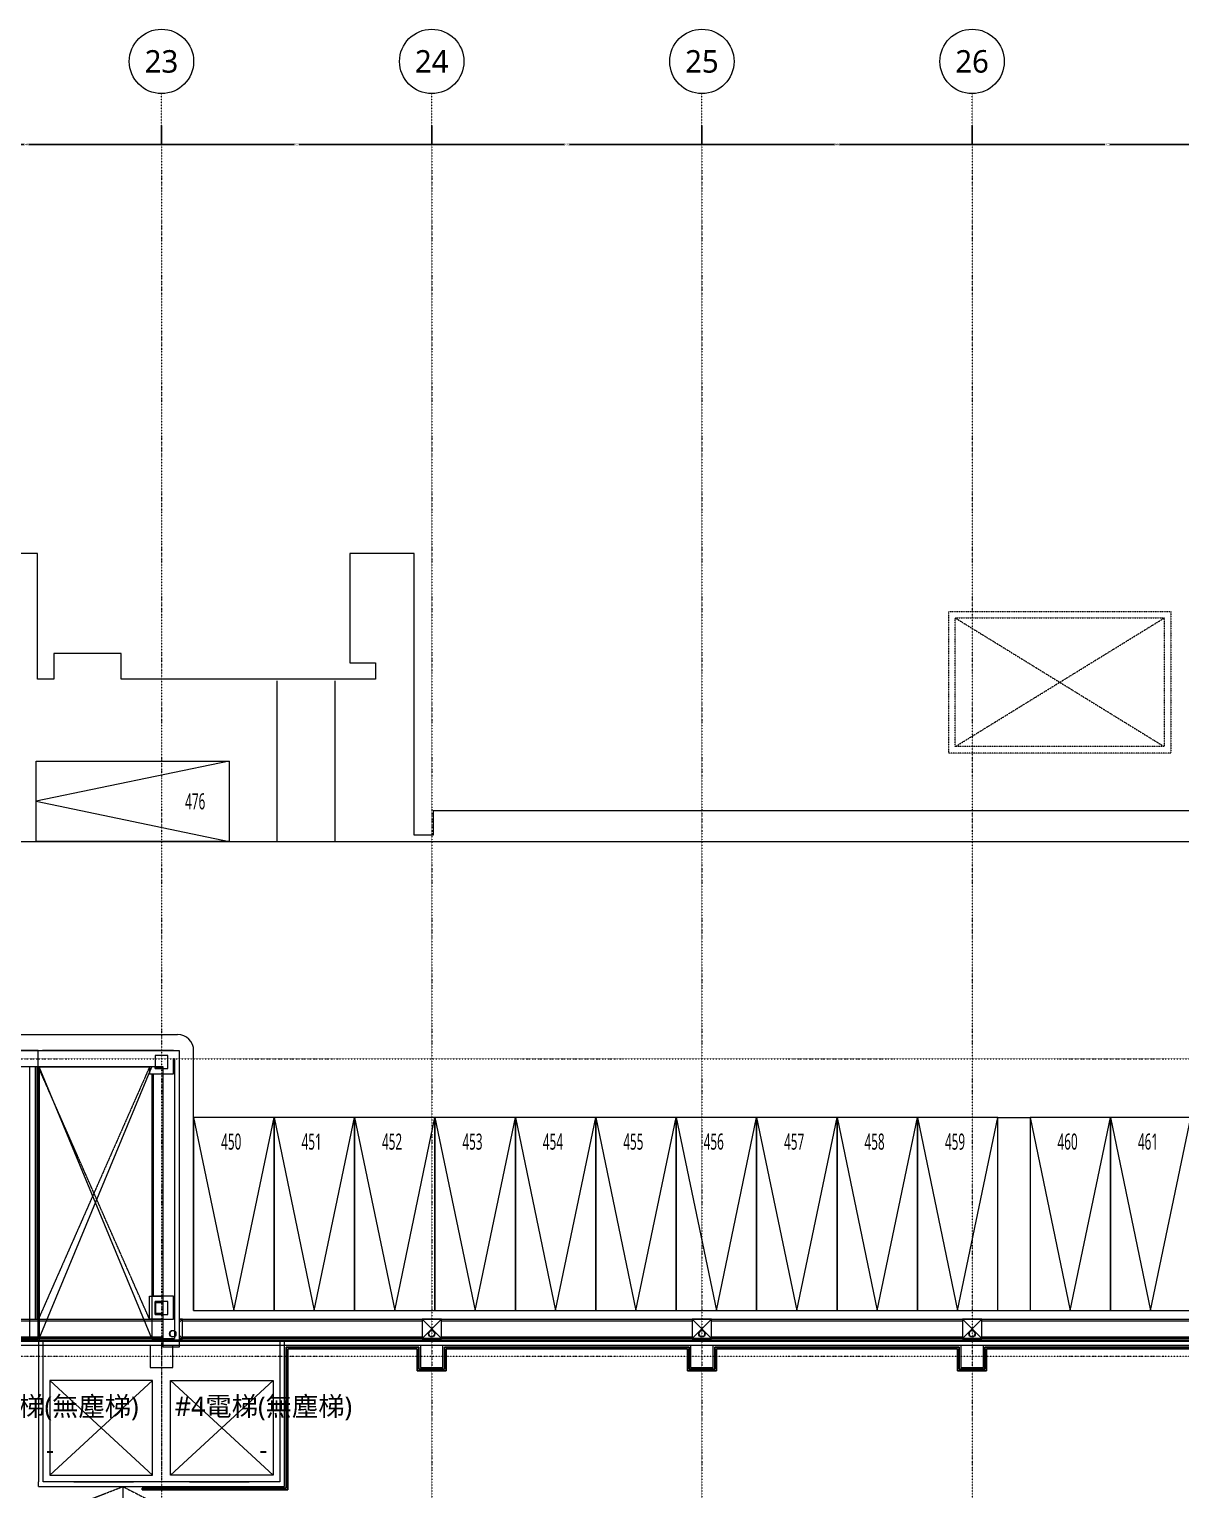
# Model space of a CAD drawing. Extents: x -76427 to 292734, y -42117 to 131250.
# Drawn here: x 189087 to 224887, y 85850 to 131250 of the extents above; entities that cross this region are included whole.
import ezdxf
from ezdxf.enums import TextEntityAlignment as Align

# ---------------------------------------------------------------- set-up
doc = ezdxf.new("R2010")
doc.units = 0
doc.header["$LTSCALE"] = 10
doc.set_wipeout_variables(frame=1)
for name, pattern in [('H12PL1$0$CENTERK0', [0.065, 0.05, -0.005, 0.005, -0.005]), ('H12PL1$0$DOTK1', [0.01, 0.005, -0.005]), ('H12PL1$0$HIDDEN', [0.4, 0.3, -0.1]), ('H12PL1$0$JJP_三點線', [0.9, 0.3, -0.15, 0, -0.15, 0, -0.15, 0, -0.15]), ('H12PL1$0$TAI_虛線', [5.644, 2.822, -2.822]), ('H12PL1$0$Wipeout_Contour', [1, 0, -1])]:
    doc.linetypes.add(name, pattern=pattern)
for name, color, linetype in [('H12PL1$0$A-DIM', 252, 'Continuous'), ('H12PL1$0$A-OBJE-2D', 252, 'Continuous'), ('H12PL1$0$A-OBJE-MEP', 252, 'Continuous'), ('H12PL1$0$A-WALL-EX', 252, 'Continuous'), ('H12PL1$0$A-WALL-IN', 252, 'Continuous'), ('H12PL1$0$A-ZONE', 252, 'Continuous'), ('H12PL1$0$Hattch', 252, 'Continuous'), ('H12PL1$0$L10_14_DRAN', 252, 'Continuous'), ('H12PL1$0$L10_14_HYOKI', 252, 'Continuous'), ('H12PL1$0$L10_14_KABE1', 252, 'Continuous'), ('H12PL1$0$L10_14_PKG', 252, 'Continuous'), ('H12PL1$0$L10_14_PKG-NN', 252, 'Continuous'), ('H12PL1$0$L10_14_SITE', 252, 'Continuous'), ('H12PL1$0$L10_14_STEEL2', 252, 'Continuous'), ('H12PL1$0$L10_14_SUGATA2', 252, 'Continuous'), ('H12PL1$0$L10_14_SUGATA3', 252, 'Continuous'), ('H12PL1$0$L10_14_SUGATAD', 252, 'Continuous'), ('H12PL1$0$S-BEAM-SHOW', 252, 'Continuous'), ('H12PL1$0$S-COL', 252, 'Continuous'), ('H12PL1$0$S-GRID', 252, 'Continuous'), ('H12PL1$0$S-SLAB-SHOW', 252, 'Continuous'), ('XFDP10$0$A-W-P1S (50K)', 2, 'Continuous')]:
    doc.layers.add(name, color=color, linetype=linetype)
doc.styles.add('H12PL1$0$dim-txt', font='isocp.shx', dxfattribs={"width": 0.7, "bigfont": 'chineset.shx'})
doc.styles.add('H12PL1$0$Standard', font='', dxfattribs={"width": 0.8})
doc.styles.get('H12PL1$0$Standard').set_extended_font_data('Microsoft JhengHei')
doc.dimstyles.new('H12PL1$0$ARCH-dim-200MM', dxfattribs={"dimscale": 200, "dimtxt": 0.3, "dimasz": 0.1, "dimexe": 0.1, "dimexo": 0.1, "dimgap": 0.05, "dimtad": 1, "dimdec": 0, "dimlfac": 10, "dimrnd": 0.5, "dimdsep": 46, "dimtxsty": 'H12PL1$0$dim-txt', "dimblk": 'H12PL1$0$_Dot', "dimcen": 2, "dimclrd": 256, "dimclre": 256, "dimclrt": 256, "dimadec": 0, "dimazin": 0, "dimtfac": 1, "dimtix": 1, "dimtmove": 2, "dimatfit": 3, "dimldrblk": 'H12PL1$0$_OBLIQUE', "dimfxl": 1, "dimtvp": 1, "dimtolj": 1, "dimarcsym": 0})

# ---------------------------------------------------------------- blocks, each defined once
blk = doc.blocks.new('*D120')
at = {"layer": 'DEFPOINTS', "color": 0, "linetype": 'Continuous', "transparency": 16777216}
for p in [(184800, 128250), (193200, 128250), (193200, 127670)]:
    blk.add_point(p, dxfattribs=at)
at = {"layer": 'H12PL1$0$A-DIM', "linetype": 'Continuous', "lineweight": -2, "transparency": 16777216}
for p, q in [((184800, 128230), (184800, 127650)), ((193200, 128230), (193200, 127650)), ((184820, 127670), (188921, 127670)), ((193180, 127670), (189079, 127670))]:
    blk.add_line(p, q, dxfattribs=at)
at = {"layer": 'H12PL1$0$A-DIM', "linetype": 'Continuous', "lineweight": 0, "transparency": 16777216, "insert": (189000, 127670), "char_height": 60, "attachment_point": 5, "style": 'H12PL1$0$dim-txt'}
blk.add_mtext('\\A1;84000', dxfattribs=at)
blk = doc.blocks.new('H12PL1$0$_Dot')
blk = doc.blocks.new('H12PL1$0$_OBLIQUE')
at = {"color": 0, "linetype": 'ByBlock', "lineweight": -2}
blk.add_line((-0.5, -0.5), (0.5, 0.5), dxfattribs=at)
blk = doc.blocks.new('*D121')
at = {"layer": 'DEFPOINTS', "color": 0, "linetype": 'Continuous', "transparency": 16777216}
for p in [(193200, 128250), (201600, 128250), (201600, 127670)]:
    blk.add_point(p, dxfattribs=at)
at = {"layer": 'H12PL1$0$A-DIM', "linetype": 'Continuous', "lineweight": -2, "transparency": 16777216}
for p, q in [((193200, 128230), (193200, 127650)), ((201600, 128230), (201600, 127650)), ((193220, 127670), (197321, 127670)), ((201580, 127670), (197479, 127670))]:
    blk.add_line(p, q, dxfattribs=at)
at = {"layer": 'H12PL1$0$A-DIM', "linetype": 'Continuous', "lineweight": 0, "transparency": 16777216, "insert": (197400, 127670), "char_height": 60, "attachment_point": 5, "style": 'H12PL1$0$dim-txt'}
blk.add_mtext('\\A1;84000', dxfattribs=at)
blk = doc.blocks.new('*D122')
at = {"layer": 'DEFPOINTS', "color": 0, "linetype": 'Continuous', "transparency": 16777216}
for p in [(201600, 128250), (210000, 128250), (210000, 127670)]:
    blk.add_point(p, dxfattribs=at)
at = {"layer": 'H12PL1$0$A-DIM', "linetype": 'Continuous', "lineweight": -2, "transparency": 16777216}
for p, q in [((201600, 128230), (201600, 127650)), ((210000, 128230), (210000, 127650)), ((201620, 127670), (205721, 127670)), ((209980, 127670), (205879, 127670))]:
    blk.add_line(p, q, dxfattribs=at)
at = {"layer": 'H12PL1$0$A-DIM', "linetype": 'Continuous', "lineweight": 0, "transparency": 16777216, "insert": (205800, 127670), "char_height": 60, "attachment_point": 5, "style": 'H12PL1$0$dim-txt'}
blk.add_mtext('\\A1;84000', dxfattribs=at)
blk = doc.blocks.new('*D123')
at = {"layer": 'DEFPOINTS', "color": 0, "linetype": 'Continuous', "transparency": 16777216}
for p in [(210000, 128250), (218400, 128250), (218400, 127670)]:
    blk.add_point(p, dxfattribs=at)
at = {"layer": 'H12PL1$0$A-DIM', "linetype": 'Continuous', "lineweight": -2, "transparency": 16777216}
for p, q in [((210000, 128230), (210000, 127650)), ((218400, 128230), (218400, 127650)), ((210020, 127670), (214121, 127670)), ((218380, 127670), (214279, 127670))]:
    blk.add_line(p, q, dxfattribs=at)
at = {"layer": 'H12PL1$0$A-DIM', "linetype": 'Continuous', "lineweight": 0, "transparency": 16777216, "insert": (214200, 127670), "char_height": 60, "attachment_point": 5, "style": 'H12PL1$0$dim-txt'}
blk.add_mtext('\\A1;84000', dxfattribs=at)
blk = doc.blocks.new('*D124')
at = {"layer": 'DEFPOINTS', "color": 0, "linetype": 'Continuous', "transparency": 16777216}
for p in [(218400, 128250), (226800, 128250), (226800, 127670)]:
    blk.add_point(p, dxfattribs=at)
at = {"layer": 'H12PL1$0$A-DIM', "linetype": 'Continuous', "lineweight": -2, "transparency": 16777216}
for p, q in [((218400, 128230), (218400, 127650)), ((226800, 128230), (226800, 127650)), ((218420, 127670), (222521, 127670)), ((226780, 127670), (222679, 127670))]:
    blk.add_line(p, q, dxfattribs=at)
at = {"layer": 'H12PL1$0$A-DIM', "linetype": 'Continuous', "lineweight": 0, "transparency": 16777216, "insert": (222600, 127670), "char_height": 60, "attachment_point": 5, "style": 'H12PL1$0$dim-txt'}
blk.add_mtext('\\A1;84000', dxfattribs=at)
blk = doc.blocks.new('XFDP10')
at = {"layer": 'XFDP10$0$A-W-P1S (50K)'}
for p, q in [((201200, 90280), (197075, 90280)), ((197075, 90280), (197075, 85900, 0)), ((201150, 90230), (197125, 90230)), ((197125, 90230), (197125, 85850, 0)), ((201150, 90230), (201150, 89550)), ((201200, 90280), (201200, 89600)), ((202000, 90280), (202000, 89600)), ((202000, 90280), (209600, 90280)), ((202050, 90230), (202050, 89550)), ((202050, 90230), (209550, 90230)), ((209550, 90230), (209550, 89550)), ((209600, 90280), (209600, 89600)), ((210400, 90280), (218000, 90280)), ((210400, 90280), (210400, 89600)), ((210450, 90230), (217950, 90230)), ((210450, 90230), (210450, 89550)), ((217950, 90230), (217950, 89550)), ((218000, 90280), (218000, 89600)), ((218800, 90280), (226400, 90280)), ((218800, 90280), (218800, 89600)), ((218850, 90230), (226350, 90230)), ((218850, 90230), (218850, 89550)), ((202050, 89550), (201150, 89550)), ((202000, 89600), (201200, 89600)), ((210450, 89550), (209550, 89550)), ((210400, 89600), (209600, 89600)), ((218850, 89550), (217950, 89550)), ((218800, 89600), (218000, 89600)), ((197075, 85900, 0), (192600, 85900, 0)), ((192600, 85900, 0), (192600, 85850, 0)), ((197125, 85850), (192600, 85850, 0))]:
    blk.add_line(p, q, dxfattribs=at)
blk = doc.blocks.new('H12PL1')
at = {"layer": 'H12PL1$0$A-OBJE-2D', "lineweight": 0}
for p, q in [((192925, 86300), (189725, 89250)), ((192925, 89250), (189725, 86300)), ((192925, 89250), (189725, 89250)), ((189725, 89250), (189725, 86300)), ((192925, 86300), (192925, 89250)), ((193475, 86300), (196675, 89250)), ((193475, 89250), (196675, 86300)), ((193475, 86300), (193475, 89250)), ((193475, 89250), (196675, 89250)), ((196675, 89250), (196675, 86300)), ((189725, 86300), (192925, 86300)), ((196675, 86300), (193475, 86300)), ((190475, 86100), (192325, 86100)), ((194075, 86100), (195925, 86100))]:
    blk.add_line(p, q, dxfattribs=at)
at = {"layer": 'H12PL1$0$A-OBJE-2D', "linetype": 'H12PL1$0$HIDDEN', "lineweight": 0}
for p, q in [((18450, 18700), (192000, 85950)), ((192000, 85950), (243150, 59650))]:
    blk.add_line(p, q, dxfattribs=at)
at = {"layer": 'H12PL1$0$A-OBJE-2D', "lineweight": 0}
blk.add_lwpolyline([(192000, 85950), (192000, 55200), (238800, 55200), (238800, 55650), (243150, 55650)], dxfattribs=at)
at = {"layer": 'H12PL1$0$A-OBJE-MEP', "lineweight": 0, "flags": 128}
for points in [[(201695, 90700, 1), (201505, 90700, 1)], [(210095, 90700, 1), (209905, 90700, 1)], [(218495, 90700, 1), (218305, 90700, 1)]]:
    blk.add_lwpolyline(points, format="xyb", close=True, dxfattribs=at)
at = {"layer": 'H12PL1$0$A-OBJE-MEP', "lineweight": 0}
for centre in [(201600, 90700), (210000, 90700), (218400, 90700)]:
    blk.add_circle(centre, 100, dxfattribs=at)
at = {"layer": 'H12PL1$0$A-WALL-IN', "lineweight": 0, "flags": 128}
for points in [[(197025, 90482.5), (196875, 90482.5)], [(196875, 90482.5), (196875, 86100)], [(197025, 86100), (197025, 90482.5)], [(189375, 85950), (189375, 86100)], [(189375, 85950), (197025, 85950)], [(196875, 86100), (189525, 86100)], [(197025, 85950), (197025, 86100)]]:
    blk.add_lwpolyline(points, dxfattribs=at)
at = {"layer": 'H12PL1$0$L10_14_DRAN', "lineweight": 0}
for centre in [(193550, 90700), (201600, 90700), (210000, 90700), (218400, 90700)]:
    blk.add_circle(centre, 100, dxfattribs=at)
at = {"layer": 'H12PL1$0$L10_14_HYOKI', "linetype": 'H12PL1$0$CENTERK0', "lineweight": 0}
for p, q in [((192830, 91150), (189370, 99000)), ((192830, 99000), (189370, 91150))]:
    blk.add_line(p, q, dxfattribs=at)
at = {"layer": 'H12PL1$0$L10_14_KABE1', "lineweight": 0}
blk.add_line((243550, 90550), (185350, 90550), dxfattribs=at)
at = {"layer": 'H12PL1$0$L10_14_PKG', "lineweight": 0, "flags": 128}
for points in [[(195300, 108500), (195300, 106000), (189300, 106000), (189300, 108500)], [(194200, 97425), (194200, 91425), (196700, 91425), (196700, 97425)], [(196700, 97425), (196700, 91425), (199200, 91425), (199200, 97425)], [(199200, 97425), (199200, 91425), (201700, 91425), (201700, 97425)], [(201700, 97425), (201700, 91425), (204200, 91425), (204200, 97425)], [(204200, 97425), (204200, 91425), (206700, 91425), (206700, 97425)], [(206700, 97425), (206700, 91425), (209200, 91425), (209200, 97425)], [(209200, 97425), (209200, 91425), (211700, 91425), (211700, 97425)], [(211700, 97425), (211700, 91425), (214200, 91425), (214200, 97425)], [(214200, 97425), (214200, 91425), (216700, 91425), (216700, 97425)], [(216700, 97425), (216700, 91425), (219200, 91425), (219200, 97425)], [(220200, 97425), (220200, 91425), (222700, 91425), (222700, 97425)], [(222700, 97425), (222700, 91425), (225200, 91425), (225200, 97425)]]:
    blk.add_lwpolyline(points, close=True, dxfattribs=at)
for points in [[(195300, 108500), (189300, 107250), (195300, 106000)], [(194200, 97425), (195450, 91425), (196700, 97425)], [(196700, 97425), (197950, 91425), (199200, 97425)], [(199200, 97425), (200450, 91425), (201700, 97425)], [(201700, 97425), (202950, 91425), (204200, 97425)], [(204200, 97425), (205450, 91425), (206700, 97425)], [(206700, 97425), (207950, 91425), (209200, 97425)], [(209200, 97425), (210450, 91425), (211700, 97425)], [(211700, 97425), (212950, 91425), (214200, 97425)], [(214200, 97425), (215450, 91425), (216700, 97425)], [(216700, 97425), (217950, 91425), (219200, 97425)], [(220200, 97425), (221450, 91425), (222700, 97425)], [(222700, 97425), (223950, 91425), (225200, 97425)]]:
    blk.add_lwpolyline(points, dxfattribs=at)
at = {"layer": 'H12PL1$0$L10_14_SITE', "lineweight": 0}
for p, q in [((196800, 106000), (196800, 111000)), ((198600, 106000), (198600, 111000)), ((18950, 106000), (250600, 106000)), ((25250, 100000), (193700, 100000)), ((194200, 91425), (194200, 99500)), ((219200, 97425), (220200, 97425)), ((219200, 91425), (220200, 91425))]:
    blk.add_line(p, q, dxfattribs=at)
blk.add_arc((193700, 99500), 500, 0, 90, dxfattribs=at)
at = {"layer": 'H12PL1$0$L10_14_STEEL2', "lineweight": 0, "flags": 128}
for points in [[(193000, 98950), (193000, 99350), (193400, 99350), (193400, 98950)], [(193025, 98975), (193025, 99325), (193375, 99325), (193375, 98975)], [(193000, 91300), (193000, 91700), (193400, 91700), (193400, 91300)], [(193025, 91325), (193025, 91675), (193375, 91675), (193375, 91325)]]:
    blk.add_lwpolyline(points, close=True, dxfattribs=at)
at = {"layer": 'H12PL1$0$L10_14_SUGATA2', "lineweight": 0}
for p, q in [((189270, 99450), (189270, 91150)), ((189270, 99450), (192780, 99450)), ((192780, 99450), (192780, 99400)), ((189320, 99400), (189320, 91150)), ((189320, 99400), (192780, 99400)), ((193470, 98730), (193470, 91920)), ((193520, 98730), (193470, 98730)), ((193520, 98730), (193520, 91920)), ((193520, 91920), (193470, 91920))]:
    blk.add_line(p, q, dxfattribs=at)
at = {"layer": 'H12PL1$0$L10_14_SUGATA2', "lineweight": 0, "flags": 128}
blk.add_lwpolyline([(262200, 121500), (244100, 121500), (244100, 113800), (243600, 113800), (243600, 114950), (235150, 114950), (235150, 106200), (234550, 106200), (234550, 106950), (201650, 106950), (201650, 106200), (201050, 106200), (201050, 114950), (199050, 114950), (199050, 111550), (199850, 111550), (199850, 111050), (191950, 111050), (191950, 111850), (189850, 111850), (189850, 111050), (189350, 111050), (189350, 114950), (145050, 114950)], dxfattribs=at)
for points in [[(193570, 99500), (192830, 99500), (192830, 98780), (193570, 98780)], [(192830, 91150), (192830, 91870), (193570, 91870), (193570, 91150)]]:
    blk.add_lwpolyline(points, close=True, dxfattribs=at)
at = {"layer": 'H12PL1$0$L10_14_SUGATA3', "lineweight": 0}
for p, q in [((159970, 99500), (189500, 99500)), ((192830, 99500), (189500, 99500)), ((189370, 91150), (189370, 99000)), ((189370, 99000), (192830, 99000)), ((192950, 91870), (192950, 98780)), ((193570, 91870), (193570, 98780)), ((155280, 91150), (243550, 91150)), ((185450, 91100), (193250, 91100)), ((193250, 91150), (193850, 90550)), ((193250, 90550), (193850, 91150)), ((193850, 91100), (201300, 91100)), ((201300, 91150), (201900, 90550)), ((201300, 90550), (201900, 91150)), ((201900, 91100), (209700, 91100)), ((209700, 91150), (210300, 90550)), ((209700, 90550), (210300, 91150)), ((210300, 91100), (218100, 91100)), ((218100, 91150), (218700, 90550)), ((218100, 90550), (218700, 91150)), ((218700, 91100), (226500, 91100)), ((185450, 90600), (193250, 90600)), ((193850, 90600), (201300, 90600)), ((201900, 90600), (209700, 90600)), ((210300, 90600), (218100, 90600)), ((218700, 90600), (226500, 90600))]:
    blk.add_line(p, q, dxfattribs=at)
at = {"layer": 'H12PL1$0$L10_14_SUGATA3', "lineweight": 0, "flags": 128}
for points in [[(193250, 90550), (193850, 90550), (193850, 91150), (193250, 91150)], [(201300, 90550), (201900, 90550), (201900, 91150), (201300, 91150)], [(209700, 90550), (210300, 90550), (210300, 91150), (209700, 91150)], [(218100, 90550), (218700, 90550), (218700, 91150), (218100, 91150)]]:
    blk.add_lwpolyline(points, close=True, dxfattribs=at)
at = {"layer": 'H12PL1$0$L10_14_SUGATAD', "linetype": 'H12PL1$0$DOTK1', "lineweight": 0}
for p, q in [((217875, 112950), (224375, 108950)), ((217875, 108950), (224375, 112950))]:
    blk.add_line(p, q, dxfattribs=at)
at = {"layer": 'H12PL1$0$L10_14_SUGATAD', "linetype": 'H12PL1$0$DOTK1', "lineweight": 0, "flags": 128}
for points in [[(217675, 113150), (224575, 113150), (224575, 108750), (217675, 108750)], [(217875, 112950), (224375, 112950), (224375, 108950), (217875, 108950)]]:
    blk.add_lwpolyline(points, close=True, dxfattribs=at)
at = {"layer": 'H12PL1$0$S-COL', "lineweight": 0, "flags": 128}
for points in [[(201250, 90350), (201250, 89650), (201950, 89650), (201950, 90350)], [(209650, 90350), (209650, 89650), (210350, 89650), (210350, 90350)], [(218050, 90350), (218050, 89650), (218750, 89650), (218750, 90350)]]:
    blk.add_lwpolyline(points, dxfattribs=at)
at = {"layer": 'H12PL1$0$S-GRID', "linetype": 'H12PL1$0$JJP_三點線', "lineweight": 0}
for p, q in [((193200, 128250), (193200, 129250)), ((201600, 128250), (201600, 129250)), ((210000, 128250), (210000, 129250)), ((218400, 128250), (218400, 129250)), ((201600, 128250), (201600, -28000)), ((210000, 128250), (210000, -28000)), ((218400, 128250), (218400, -28000)), ((-29000, 90000), (289600, 90000))]:
    blk.add_line(p, q, dxfattribs=at)
at = {"layer": 'H12PL1$0$S-GRID', "lineweight": 0}
for centre in [(193200, 130250), (201600, 130250), (210000, 130250), (218400, 130250)]:
    blk.add_circle(centre, 1000, dxfattribs=at)
at = {"layer": 'H12PL1$0$S-GRID', "linetype": 'H12PL1$0$JJP_三點線', "lineweight": 0}
for p in [(193200, 128250), (193200, 128250), (201600, 128250), (201600, 128250), (210000, 128250), (210000, 128250), (218400, 128250), (218400, 128250)]:
    blk.add_point(p, dxfattribs=at)
at = {"layer": 'H12PL1$0$A-ZONE', "style": 'H12PL1$0$Standard'}
for s, p in [('#5電梯(無塵梯)', (189732.47, 88744.68)), ('#4電梯(無塵梯)', (196369.12, 88744.68)), ('-', (189732.47, 87402.03)), ('-', (196369.12, 87402.03))]:
    blk.add_text(s, height=600, dxfattribs=at).set_placement(p, align=Align.TOP_CENTER)
at = {"layer": 'H12PL1$0$L10_14_PKG-NN', "linetype": 'Continuous', "lineweight": 0, "char_height": 500, "attachment_point": 4, "style": 'H12PL1$0$Standard'}
for s, insert in [('\\A1;{\\W0.56;476}', (193934.94, 107245.88)), ('\\A1;{\\W0.56;450}', (195054.97, 96668.93)), ('\\A1;{\\W0.56;451}', (197554.97, 96669.78)), ('\\A1;{\\W0.56;452}', (200054.97, 96668.93)), ('\\A1;{\\W0.56;453}', (202554.97, 96668.93)), ('\\A1;{\\W0.56;454}', (205054.97, 96668.93)), ('\\A1;{\\W0.56;455}', (207554.97, 96668.93)), ('\\A1;{\\W0.56;456}', (210054.97, 96668.93)), ('\\A1;{\\W0.56;457}', (212554.97, 96668.93)), ('\\A1;{\\W0.56;458}', (215054.97, 96668.93)), ('\\A1;{\\W0.56;459}', (217554.97, 96668.93)), ('\\A1;{\\W0.56;460}', (221054.97, 96668.93)), ('\\A1;{\\W0.56;461}', (223554.97, 96669.78))]:
    blk.add_mtext(s, dxfattribs=dict(at, insert=insert))
at = {"layer": 'H12PL1$0$S-GRID', "style": 'H12PL1$0$Standard'}
for s, p in [('23', (193200, 130600)), ('24', (201600, 130600)), ('25', (210000, 130600)), ('26', (218400, 130600))]:
    blk.add_text(s, height=700, dxfattribs=at).set_placement(p, align=Align.TOP_CENTER)
at = {"layer": 'H12PL1$0$A-DIM', "linetype": 'Continuous', "lineweight": 0}
for base, p1, p2, picture, middle in [((193200, 127670), (184800, 128250), (193200, 128250), '*D120', (189000, 127670)), ((201600, 127670), (193200, 128250), (201600, 128250), '*D121', (197400, 127670)), ((210000, 127670), (201600, 128250), (210000, 128250), '*D122', (205800, 127670)), ((218400, 127670), (210000, 128250), (218400, 128250), '*D123', (214200, 127670)), ((226800, 127670), (218400, 128250), (226800, 128250), '*D124', (222600, 127670))]:
    dim = blk.add_linear_dim(base=base, p1=p1, p2=p2, dimstyle='H12PL1$0$ARCH-dim-200MM', dxfattribs=at)
    dim.commit()
    dim.dimension.update_dxf_attribs({"geometry": picture, "text_midpoint": middle, "dimtype": 128})
at = {"linetype": 'H12PL1$0$Wipeout_Contour', "lineweight": 0, "ltscale": 157673.726295}
blk.add_wipeout([(151200, 99500), (193750, 99500), (193750, 90280), (193250, 90280), (193250, 99000), (151700, 99000), (151700, 90250), (151200, 90250)], dxfattribs=at).dxf.layer = 'H12PL1$0$Hattch'
at = {"layer": 'H12PL1$0$A-OBJE-2D', "lineweight": 0}
for p, q in [((189400, 90550), (192900, 99000)), ((192900, 90550), (189400, 99000))]:
    blk.add_line(p, q, dxfattribs=at)
at = {"layer": 'H12PL1$0$A-OBJE-MEP', "lineweight": 0, "flags": 128}
blk.add_lwpolyline([(193645, 90700, 1), (193455, 90700, 1)], format="xyb", close=True, dxfattribs=at)
at = {"layer": 'H12PL1$0$A-OBJE-MEP', "lineweight": 0}
blk.add_circle((193550, 90700), 100, dxfattribs=at)
at = {"layer": 'H12PL1$0$A-WALL-EX', "lineweight": 0}
blk.add_line((151700, 90465), (243600, 90465), dxfattribs=at)
at = {"layer": 'H12PL1$0$A-WALL-EX', "lineweight": 0, "flags": 128}
for points in [[(151550, 90350), (243635, 90350)], [(243600, 90500), (151700, 90500)], [(151700, 90500), (243600, 90500)], [(151700, 90500), (243600, 90500)], [(151700, 90500), (243600, 90500)], [(151700, 90500), (243600, 90500)], [(151700, 90500), (243600, 90500)], [(151700, 90500), (243600, 90500)], [(151700, 90500), (243600, 90500)]]:
    blk.add_lwpolyline(points, dxfattribs=at)
at = {"layer": 'H12PL1$0$A-WALL-IN', "lineweight": 0, "flags": 128}
for points in [[(189525, 90482.5), (189375, 90482.5)], [(189375, 90482.5), (189375, 86100)], [(189525, 86100), (189525, 90482.5)]]:
    blk.add_lwpolyline(points, dxfattribs=at)
at = {"layer": 'H12PL1$0$Hattch', "lineweight": 0, "flags": 128}
blk.add_lwpolyline([(151200, 99500), (193750, 99500), (193750, 90280), (193250, 90280), (193250, 99000), (151700, 99000), (151700, 90250), (151200, 90250)], close=True, dxfattribs=at)
at = {"layer": 'H12PL1$0$S-BEAM-SHOW', "lineweight": 0, "flags": 128}
for points in [[(189100, 99000), (189100, 90500)], [(189400, 99000), (189100, 99000)], [(189400, 99000), (189400, 90500)], [(193600, 99250), (193570, 99250)], [(193570, 98780), (193570, 99250)], [(193600, 99250), (193600, 90550)], [(192900, 98780), (193570, 98780)], [(192900, 98780), (192900, 91870)], [(193570, 91870), (192900, 91870)], [(192900, 91870), (192900, 91150)], [(193570, 91150), (193570, 91870)], [(192900, 91150), (193570, 91150)], [(192900, 91150), (192900, 90550)], [(189400, 90500), (189100, 90500)], [(192900, 90550), (193600, 90550)]]:
    blk.add_lwpolyline(points, dxfattribs=at)
at = {"layer": 'H12PL1$0$S-COL', "lineweight": 0, "flags": 128}
for points in [[(193000, 98950), (193400, 98950), (193400, 99350), (193000, 99350)], [(193000, 91300), (193400, 91300), (193400, 91700), (193000, 91700)]]:
    blk.add_lwpolyline(points, close=True, dxfattribs=at)
blk.add_lwpolyline([(192850, 90350), (192850, 89650), (193550, 89650), (193550, 90350)], dxfattribs=at)
at = {"layer": 'H12PL1$0$S-GRID', "linetype": 'H12PL1$0$JJP_三點線', "lineweight": 0}
for p, q in [((193200, 128250), (193200, -28000)), ((-29000, 99250), (289600, 99250))]:
    blk.add_line(p, q, dxfattribs=at)
at = {"layer": 'H12PL1$0$S-SLAB-SHOW', "lineweight": 0, "flags": 128}
blk.add_lwpolyline([(159230, 90550), (189370, 90550), (189370, 99500), (159230, 99500)], close=True, dxfattribs=at)
at = {"layer": 'H12PL1$0$S-SLAB-SHOW', "linetype": 'H12PL1$0$TAI_虛線', "lineweight": 0}
blk.add_lwpolyline([(193200, 90465), (193200, 86100)], dxfattribs=at)
blk.add_blockref('XFDP10', (0, 0))

msp = doc.modelspace()

# ---------------------------------------------------------------- block references
msp.add_blockref('H12PL1', (0, 0))

doc.saveas('drawing.dxf')
